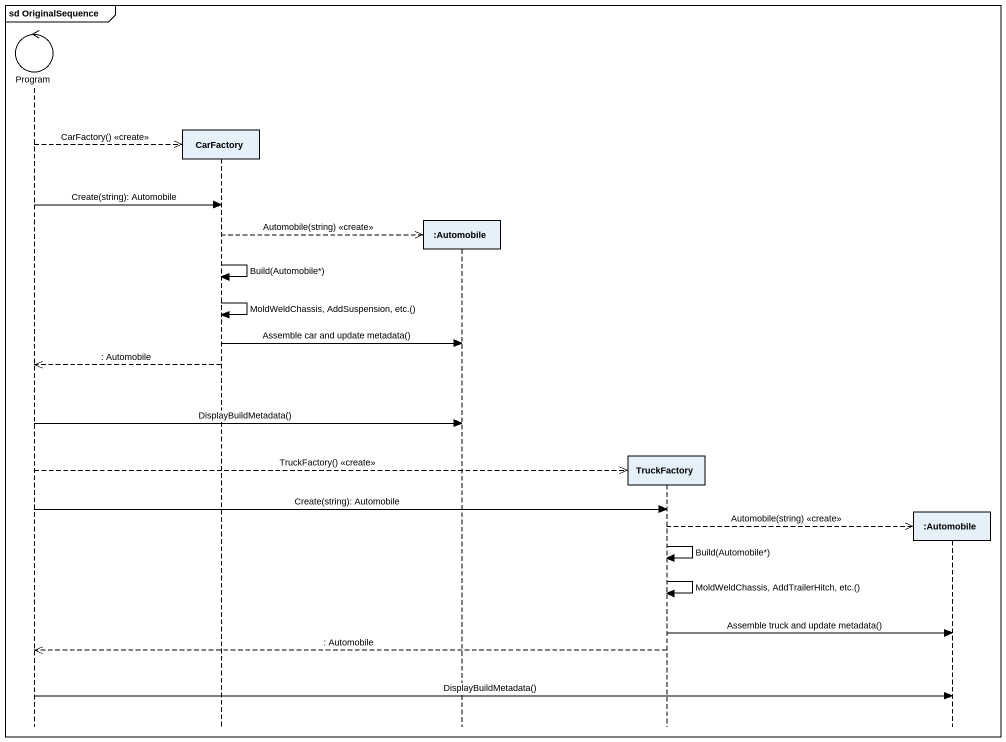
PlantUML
@startuml
mainframe sd OriginalSequence
hide footbox
control Program
participant CarFactory
participant ":Automobile" as Automobile
participant TruckFactory
participant ":Automobile" as Automobile_2

Program -->> CarFactory ** : CarFactory() <<create>>
Program -> CarFactory : Create(string): Automobile
CarFactory -->> Automobile ** : Automobile(string) <<create>>
CarFactory -> CarFactory : Build(Automobile*)
CarFactory -> CarFactory : MoldWeldChassis, AddSuspension, etc.()
CarFactory -> Automobile : Assemble car and update metadata()
CarFactory -->> Program : : Automobile
Program -> Automobile : DisplayBuildMetadata()
Program -->> TruckFactory ** : TruckFactory() <<create>>
Program -> TruckFactory : Create(string): Automobile
TruckFactory -->> Automobile_2 ** : Automobile(string) <<create>>
TruckFactory -> TruckFactory : Build(Automobile*)
TruckFactory -> TruckFactory : MoldWeldChassis, AddTrailerHitch, etc.()
TruckFactory -> Automobile_2 : Assemble truck and update metadata()
TruckFactory -->> Program : : Automobile
Program -> Automobile_2 : DisplayBuildMetadata()
@enduml
